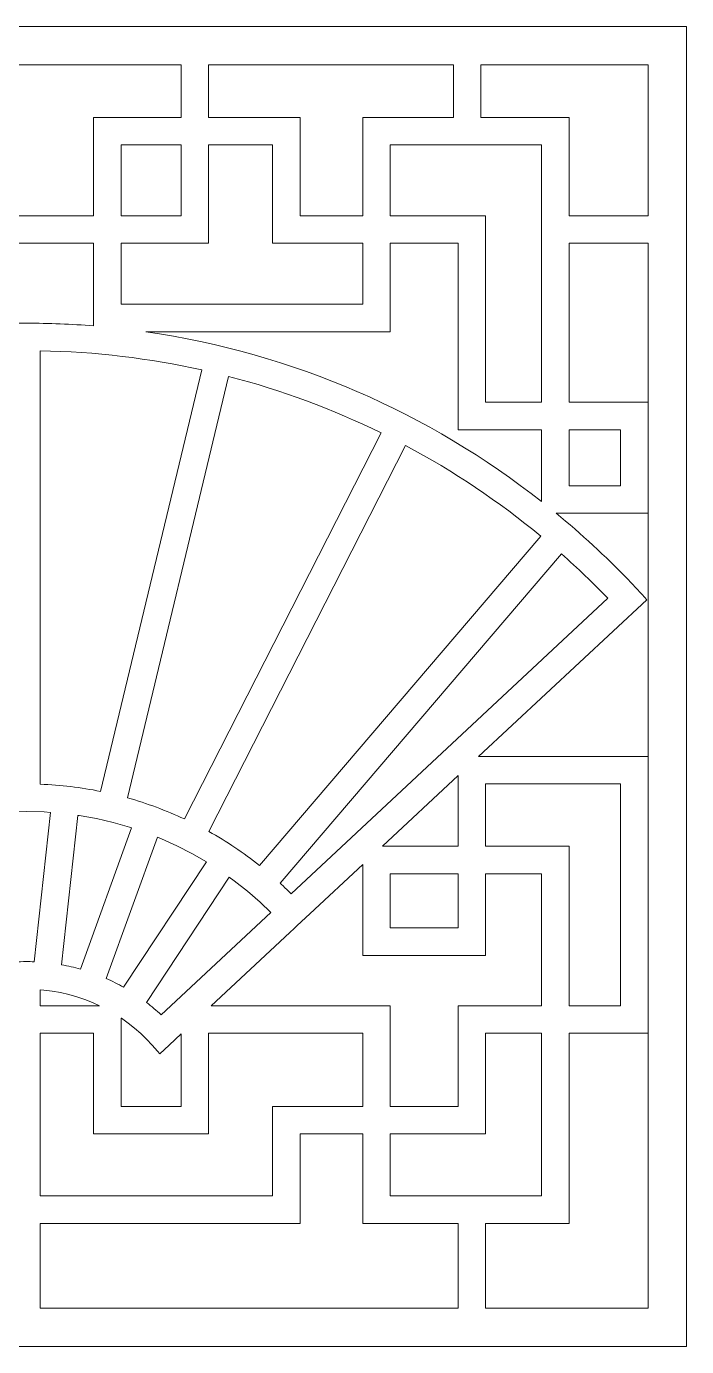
# Model space of a CAD drawing. Header units: centimetres. Extents: x -22 to -10.2, y -2.3 to 9.5.
# Drawn here: x -16.13 to -10.23, y -2.3 to 9.5 of the extents above; entities that cross this region are included whole.
import ezdxf

# ---------------------------------------------------------------- set-up
doc = ezdxf.new("R2010")
doc.units = ezdxf.units.CM
doc.header["$MEASUREMENT"] = 0
doc.layers.add('layer 1', color=7, linetype='Continuous')

msp = doc.modelspace()

# ---------------------------------------------------------------- linework, layer by layer
at = {"layer": 'layer 1', "color": 250, "lineweight": 9}
msp.add_open_spline([(-22.03, 9.5), (-22.03, 9.5), (-10.22626, 9.5), (-10.22626, 9.5), (-10.22626, 9.5), (-10.22626, 9.5), (-10.22626, -2.30372), (-10.22626, -2.30372), (-10.22626, -2.30372), (-10.22626, -2.30372), (-22.03, -2.30372), (-22.03, -2.30372), (-22.03, -2.30372), (-22.03, -2.30372), (-22.03, 9.5), (-22.03, 9.5)], degree=3, knots=[0, 0, 0, 0, 0.2, 0.2, 0.2, 0.2, 0.4, 0.4, 0.4, 0.4, 0.6, 0.6, 0.6, 0.6, 1, 1, 1, 1], dxfattribs=at)
at = {"layer": 'layer 1', "color": 7, "lineweight": 9}
for points, knots in [([(-17.51101, 9.15573), (-17.51101, 9.15573), (-14.74525, 9.15573), (-14.74525, 9.15573), (-14.74525, 9.15573), (-14.74525, 9.15573), (-14.74525, 8.68618), (-14.74525, 8.68618), (-14.74525, 8.68618), (-14.74525, 8.68618), (-15.52779, 8.68618), (-15.52779, 8.68618), (-15.52779, 8.68618), (-15.52779, 8.68618), (-15.52779, 7.80761), (-15.52779, 7.80761), (-15.52779, 7.80761), (-15.92801, 7.80761), (-16.32825, 7.80761), (-16.72849, 7.80761), (-16.72849, 7.80761), (-16.72849, 7.80761), (-16.72849, 8.68618), (-16.72849, 8.68618), (-16.72849, 8.68618), (-16.72849, 8.68618), (-17.51101, 8.68618), (-17.51101, 8.68618), (-17.51101, 8.68618), (-17.51101, 8.68618), (-17.51101, 9.15573), (-17.51101, 9.15573)], [0, 0, 0, 0, 0.11111111, 0.11111111, 0.11111111, 0.11111111, 0.22222222, 0.22222222, 0.22222222, 0.22222222, 0.33333333, 0.33333333, 0.33333333, 0.33333333, 0.44444444, 0.44444444, 0.44444444, 0.44444444, 0.55555556, 0.55555556, 0.55555556, 0.55555556, 0.66666667, 0.66666667, 0.66666667, 0.66666667, 0.77777778, 0.77777778, 0.77777778, 0.77777778, 1, 1, 1, 1]), ([(-14.49934, 9.15573), (-14.49934, 9.15573), (-12.31145, 9.15573), (-12.31145, 9.15573), (-12.31145, 9.15573), (-12.31145, 9.15573), (-12.31145, 8.68618), (-12.31145, 8.68618), (-12.31145, 8.68618), (-12.31145, 8.68618), (-13.12177, 8.68618), (-13.12177, 8.68618), (-13.12177, 8.68618), (-13.12177, 8.68618), (-13.12177, 7.80761), (-13.12177, 7.80761), (-13.12177, 7.80761), (-13.12177, 7.80761), (-13.68208, 7.80761), (-13.68208, 7.80761), (-13.68208, 7.80761), (-13.68208, 8.04135), (-13.68208, 8.45246), (-13.68208, 8.68618), (-13.68208, 8.68618), (-13.68208, 8.68618), (-14.49934, 8.68618), (-14.49934, 8.68618), (-14.49934, 8.68618), (-14.49934, 8.68618), (-14.49934, 9.15573), (-14.49934, 9.15573)], [0, 0, 0, 0, 0.11111111, 0.11111111, 0.11111111, 0.11111111, 0.22222222, 0.22222222, 0.22222222, 0.22222222, 0.33333333, 0.33333333, 0.33333333, 0.33333333, 0.44444444, 0.44444444, 0.44444444, 0.44444444, 0.55555556, 0.55555556, 0.55555556, 0.55555556, 0.66666667, 0.66666667, 0.66666667, 0.66666667, 0.77777778, 0.77777778, 0.77777778, 0.77777778, 1, 1, 1, 1]), ([(-12.06555, 9.15573), (-12.06555, 9.15573), (-10.57054, 9.15573), (-10.57054, 9.15573), (-10.57054, 9.15573), (-10.57054, 9.15573), (-10.57054, 7.80761), (-10.57054, 7.80761), (-10.57054, 7.80761), (-10.57054, 7.80761), (-11.27603, 7.80761), (-11.27603, 7.80761), (-11.27603, 7.80761), (-11.27603, 7.80761), (-11.27603, 8.68618), (-11.27603, 8.68618), (-11.27603, 8.68618), (-11.27603, 8.68618), (-12.06555, 8.68618), (-12.06555, 8.68618), (-12.06555, 8.68618), (-12.06555, 8.68618), (-12.06555, 9.15573), (-12.06555, 9.15573)], [0, 0, 0, 0, 0.14285714, 0.14285714, 0.14285714, 0.14285714, 0.28571429, 0.28571429, 0.28571429, 0.28571429, 0.42857143, 0.42857143, 0.42857143, 0.42857143, 0.57142857, 0.57142857, 0.57142857, 0.57142857, 0.71428571, 0.71428571, 0.71428571, 0.71428571, 1, 1, 1, 1]), ([(-15.2819, 7.5617), (-15.2819, 7.5617), (-14.74525, 7.5617), (-14.74525, 7.5617), (-14.74525, 7.5617), (-14.74525, 7.5617), (-14.61676, 7.5617), (-14.61676, 7.5617), (-14.61676, 7.5617), (-14.61676, 7.5617), (-14.49934, 7.5617), (-14.49934, 7.5617), (-14.49934, 7.5617), (-14.49934, 7.5617), (-14.49934, 8.44027), (-14.49934, 8.44027), (-14.49934, 8.44027), (-14.49934, 8.44027), (-13.92798, 8.44027), (-13.92798, 8.44027), (-13.92798, 8.44027), (-13.92798, 8.44027), (-13.92798, 7.5617), (-13.92798, 7.5617), (-13.92798, 7.5617), (-13.65923, 7.5617), (-13.3905, 7.5617), (-13.12177, 7.5617), (-13.12177, 7.5617), (-13.12177, 7.5617), (-13.12177, 7.01616), (-13.12177, 7.01616), (-13.12177, 7.01616), (-13.12177, 7.01616), (-15.2819, 7.01616), (-15.2819, 7.01616), (-15.2819, 7.01616), (-15.2819, 7.01616), (-15.2819, 7.5617), (-15.2819, 7.5617)], [0, 0, 0, 0, 0.09090909, 0.09090909, 0.09090909, 0.09090909, 0.18181818, 0.18181818, 0.18181818, 0.18181818, 0.27272727, 0.27272727, 0.27272727, 0.27272727, 0.36363636, 0.36363636, 0.36363636, 0.36363636, 0.45454545, 0.45454545, 0.45454545, 0.45454545, 0.54545455, 0.54545455, 0.54545455, 0.54545455, 0.63636364, 0.63636364, 0.63636364, 0.63636364, 0.72727273, 0.72727273, 0.72727273, 0.72727273, 0.81818182, 0.81818182, 0.81818182, 0.81818182, 1, 1, 1, 1]), ([(-14.74525, 7.80761), (-14.74525, 7.80761), (-15.2819, 7.80761), (-15.2819, 7.80761), (-15.2819, 7.80761), (-15.2819, 7.80761), (-15.2819, 8.44027), (-15.2819, 8.44027), (-15.2819, 8.44027), (-15.2819, 8.44027), (-14.74525, 8.44027), (-14.74525, 8.44027), (-14.74525, 8.44027), (-14.74525, 8.44027), (-14.74525, 7.80761), (-14.74525, 7.80761)], [0, 0, 0, 0, 0.2, 0.2, 0.2, 0.2, 0.4, 0.4, 0.4, 0.4, 0.6, 0.6, 0.6, 0.6, 1, 1, 1, 1]), ([(-12.87585, 7.80761), (-12.87585, 7.80761), (-12.87585, 8.44027), (-12.87585, 8.44027), (-12.87585, 8.44027), (-12.87585, 8.44027), (-11.52193, 8.44027), (-11.52193, 8.44027), (-11.52193, 8.44027), (-11.52193, 8.44027), (-11.52193, 6.13953), (-11.52193, 6.13953), (-11.52193, 6.13953), (-11.52193, 6.13953), (-12.02322, 6.13953), (-12.02322, 6.13953), (-12.02322, 6.13953), (-12.02322, 6.13953), (-12.02322, 7.80761), (-12.02322, 7.80761), (-12.02322, 7.80761), (-12.30744, 7.80761), (-12.59163, 7.80761), (-12.87585, 7.80761)], [0, 0, 0, 0, 0.14285714, 0.14285714, 0.14285714, 0.14285714, 0.28571429, 0.28571429, 0.28571429, 0.28571429, 0.42857143, 0.42857143, 0.42857143, 0.42857143, 0.57142857, 0.57142857, 0.57142857, 0.57142857, 0.71428571, 0.71428571, 0.71428571, 0.71428571, 1, 1, 1, 1]), ([(-15.52779, 6.82243), (-15.52779, 7.04253), (-15.52779, 7.34162), (-15.52779, 7.5617), (-15.52779, 7.5617), (-15.92801, 7.5617), (-16.32825, 7.5617), (-16.72849, 7.5617), (-16.72849, 7.5617), (-16.72849, 7.34162), (-16.72849, 7.04253), (-16.72849, 6.82243), (-16.72849, 6.82243), (-16.53039, 6.83831), (-16.33019, 6.84647), (-16.12813, 6.84647), (-16.12813, 6.84647), (-15.92609, 6.84647), (-15.72587, 6.83831), (-15.52779, 6.82243)], [0, 0, 0, 0, 0.16666667, 0.16666667, 0.16666667, 0.16666667, 0.33333333, 0.33333333, 0.33333333, 0.33333333, 0.5, 0.5, 0.5, 0.5, 0.66666667, 0.66666667, 0.66666667, 0.66666667, 1, 1, 1, 1]), ([(-11.52193, 5.25145), (-11.52193, 5.25145), (-11.52193, 5.89361), (-11.52193, 5.89361), (-11.52193, 5.89361), (-11.52193, 5.89361), (-12.26911, 5.89361), (-12.26911, 5.89361), (-12.26911, 5.89361), (-12.26911, 6.42332), (-12.26911, 7.03201), (-12.26911, 7.5617), (-12.26911, 7.5617), (-12.26911, 7.5617), (-12.87585, 7.5617), (-12.87585, 7.5617), (-12.87585, 7.5617), (-12.87585, 7.32422), (-12.87585, 7.00773), (-12.87585, 6.77024), (-12.87585, 6.77024), (-12.87585, 6.77024), (-15.06084, 6.77024), (-15.06084, 6.77024), (-15.06084, 6.77024), (-13.73923, 6.57985), (-12.52753, 6.04139), (-11.52193, 5.25145)], [0, 0, 0, 0, 0.125, 0.125, 0.125, 0.125, 0.25, 0.25, 0.25, 0.25, 0.375, 0.375, 0.375, 0.375, 0.5, 0.5, 0.5, 0.5, 0.625, 0.625, 0.625, 0.625, 0.75, 0.75, 0.75, 0.75, 1, 1, 1, 1]), ([(-10.57054, 7.5617), (-10.57054, 7.5617), (-10.57054, 6.13953), (-10.57054, 6.13953), (-10.57054, 6.13953), (-10.80571, 6.13953), (-11.04088, 6.13953), (-11.27603, 6.13953), (-11.27603, 6.13953), (-11.27603, 6.13953), (-11.27603, 7.5617), (-11.27603, 7.5617), (-11.27603, 7.5617), (-11.27603, 7.5617), (-10.57054, 7.5617), (-10.57054, 7.5617)], [0, 0, 0, 0, 0.2, 0.2, 0.2, 0.2, 0.4, 0.4, 0.4, 0.4, 0.6, 0.6, 0.6, 0.6, 1, 1, 1, 1]), ([(-15.46486, 2.66013), (-15.46486, 2.66013), (-14.56013, 6.42871), (-14.56013, 6.42871), (-14.56013, 6.42871), (-15.0267, 6.53259), (-15.51, 6.59107), (-16.00516, 6.59939), (-16.00516, 6.59939), (-16.00516, 6.59939), (-16.00516, 2.72393), (-16.00516, 2.72393), (-16.00516, 2.72393), (-15.82098, 2.71722), (-15.64047, 2.69559), (-15.46486, 2.66013)], [0, 0, 0, 0, 0.2, 0.2, 0.2, 0.2, 0.4, 0.4, 0.4, 0.4, 0.6, 0.6, 0.6, 0.6, 1, 1, 1, 1]), ([(-14.71576, 2.41354), (-14.71576, 2.41354), (-12.95705, 5.86523), (-12.95705, 5.86523), (-12.95705, 5.86523), (-13.38941, 6.07759), (-13.8459, 6.24798), (-14.32107, 6.37105), (-14.32107, 6.37105), (-14.32107, 6.37105), (-15.22578, 2.60261), (-15.22578, 2.60261), (-15.22578, 2.60261), (-15.04957, 2.55323), (-14.87911, 2.48981), (-14.71576, 2.41354)], [0, 0, 0, 0, 0.2, 0.2, 0.2, 0.2, 0.4, 0.4, 0.4, 0.4, 0.6, 0.6, 0.6, 0.6, 1, 1, 1, 1]), ([(-10.57054, 5.1478), (-10.57054, 5.1478), (-10.57054, 6.13953), (-10.57054, 6.13953), (-10.57054, 6.13953), (-10.57054, 6.13953), (-10.57054, 5.1478), (-10.57054, 5.1478)], [0, 0, 0, 0, 0.33333333, 0.33333333, 0.33333333, 0.33333333, 1, 1, 1, 1]), ([(-10.81646, 5.89361), (-10.81646, 5.89361), (-10.81646, 5.39372), (-10.81646, 5.39372), (-10.81646, 5.39372), (-10.81646, 5.39372), (-11.27603, 5.39372), (-11.27603, 5.39372), (-11.27603, 5.39372), (-11.27603, 5.39372), (-11.27603, 5.89361), (-11.27603, 5.89361), (-11.27603, 5.89361), (-11.27603, 5.89361), (-10.81646, 5.89361), (-10.81646, 5.89361)], [0, 0, 0, 0, 0.2, 0.2, 0.2, 0.2, 0.4, 0.4, 0.4, 0.4, 0.6, 0.6, 0.6, 0.6, 1, 1, 1, 1]), ([(-14.04551, 1.99855), (-14.04551, 1.99855), (-11.53071, 4.94297), (-11.53071, 4.94297), (-11.53071, 4.94297), (-11.90381, 5.25147), (-12.30816, 5.52336), (-12.73822, 5.75306), (-12.73822, 5.75306), (-12.73822, 5.75306), (-14.49691, 2.30137), (-14.49691, 2.30137), (-14.49691, 2.30137), (-14.33811, 2.2125), (-14.18717, 2.11114), (-14.04551, 1.99855)], [0, 0, 0, 0, 0.2, 0.2, 0.2, 0.2, 0.4, 0.4, 0.4, 0.4, 0.6, 0.6, 0.6, 0.6, 1, 1, 1, 1]), ([(-10.57054, 5.1478), (-10.57054, 5.1478), (-10.57054, 2.9728), (-10.57054, 2.9728), (-10.57054, 2.9728), (-11.07542, 2.9728), (-11.58027, 2.9728), (-12.08516, 2.9728), (-12.08516, 2.9728), (-12.08516, 2.9728), (-10.58209, 4.37441), (-10.58209, 4.37441), (-10.58209, 4.37441), (-10.63707, 4.43526), (-10.69308, 4.4951), (-10.74998, 4.55411), (-10.74998, 4.55411), (-10.95253, 4.7642), (-11.16732, 4.9624), (-11.39298, 5.1478), (-11.39298, 5.1478), (-11.11882, 5.1478), (-10.8447, 5.1478), (-10.57054, 5.1478)], [0, 0, 0, 0, 0.14285714, 0.14285714, 0.14285714, 0.14285714, 0.28571429, 0.28571429, 0.28571429, 0.28571429, 0.42857143, 0.42857143, 0.42857143, 0.42857143, 0.57142857, 0.57142857, 0.57142857, 0.57142857, 0.71428571, 0.71428571, 0.71428571, 0.71428571, 1, 1, 1, 1]), ([(-13.76159, 1.74572), (-13.76159, 1.74572), (-10.92974, 4.3865), (-10.92974, 4.3865), (-10.92974, 4.3865), (-11.06249, 4.52405), (-11.20074, 4.65629), (-11.34391, 4.78306), (-11.34391, 4.78306), (-11.34391, 4.78306), (-13.85867, 1.83867), (-13.85867, 1.83867), (-13.85867, 1.83867), (-13.83924, 1.82078), (-13.75395, 1.73805), (-13.76159, 1.74572)], [0, 0, 0, 0, 0.2, 0.2, 0.2, 0.2, 0.4, 0.4, 0.4, 0.4, 0.6, 0.6, 0.6, 0.6, 1, 1, 1, 1]), ([(-10.57054, 0.49816), (-10.57054, 0.49816), (-10.57054, 2.9728), (-10.57054, 2.9728), (-10.57054, 2.9728), (-10.57054, 2.9728), (-10.57054, 0.49816), (-10.57054, 0.49816)], [0, 0, 0, 0, 0.33333333, 0.33333333, 0.33333333, 0.33333333, 1, 1, 1, 1]), ([(-12.94578, 2.17022), (-12.72022, 2.17022), (-12.49468, 2.17022), (-12.26911, 2.17022), (-12.26911, 2.17022), (-12.26911, 2.17022), (-12.26911, 2.80125), (-12.26911, 2.80125), (-12.26911, 2.80125), (-12.26911, 2.80125), (-12.94578, 2.17022), (-12.94578, 2.17022)], [0, 0, 0, 0, 0.25, 0.25, 0.25, 0.25, 0.5, 0.5, 0.5, 0.5, 1, 1, 1, 1]), ([(-11.27603, 2.17022), (-11.27603, 2.17022), (-12.02324, 2.17022), (-12.02324, 2.17022), (-12.02324, 2.17022), (-12.02324, 2.17022), (-12.02324, 2.72688), (-12.02324, 2.72688), (-12.02324, 2.72688), (-12.02324, 2.72688), (-10.81646, 2.72688), (-10.81646, 2.72688), (-10.81646, 2.72688), (-10.81646, 2.72688), (-10.81646, 0.74407), (-10.81646, 0.74407), (-10.81646, 0.74407), (-10.81646, 0.74407), (-11.27603, 0.74407), (-11.27603, 0.74407), (-11.27603, 0.74407), (-11.27603, 0.74407), (-11.27603, 2.17022), (-11.27603, 2.17022)], [0, 0, 0, 0, 0.14285714, 0.14285714, 0.14285714, 0.14285714, 0.28571429, 0.28571429, 0.28571429, 0.28571429, 0.42857143, 0.42857143, 0.42857143, 0.42857143, 0.57142857, 0.57142857, 0.57142857, 0.57142857, 0.71428571, 0.71428571, 0.71428571, 0.71428571, 1, 1, 1, 1]), ([(-16.05812, 1.1369), (-16.08139, 1.13782), (-16.10474, 1.13832), (-16.12813, 1.13832), (-16.12813, 1.13832), (-16.16272, 1.13832), (-16.19715, 1.13728), (-16.23145, 1.13525), (-16.23145, 1.13525), (-16.23145, 1.13525), (-16.40307, 2.46737), (-16.40307, 2.46737), (-16.40307, 2.46737), (-16.40307, 2.46737), (-16.28783, 2.47618), (-16.28783, 2.47618), (-16.28783, 2.47618), (-16.28783, 2.47618), (-16.12813, 2.48025), (-16.12813, 2.48025), (-16.12813, 2.48025), (-16.12813, 2.48025), (-15.96843, 2.47618), (-15.96843, 2.47618), (-15.96843, 2.47618), (-15.96843, 2.47618), (-15.91166, 2.47184), (-15.91166, 2.47184), (-15.91166, 2.47184), (-15.91166, 2.47184), (-16.05812, 1.1369), (-16.05812, 1.1369)], [0, 0, 0, 0, 0.11111111, 0.11111111, 0.11111111, 0.11111111, 0.22222222, 0.22222222, 0.22222222, 0.22222222, 0.33333333, 0.33333333, 0.33333333, 0.33333333, 0.44444444, 0.44444444, 0.44444444, 0.44444444, 0.55555556, 0.55555556, 0.55555556, 0.55555556, 0.66666667, 0.66666667, 0.66666667, 0.66666667, 0.77777778, 0.77777778, 0.77777778, 0.77777778, 1, 1, 1, 1]), ([(-15.6449, 1.07055), (-15.70032, 1.0864), (-15.75665, 1.09955), (-15.81368, 1.10992), (-15.81368, 1.10992), (-15.81368, 1.10992), (-15.66716, 2.44577), (-15.66716, 2.44577), (-15.66716, 2.44577), (-15.66716, 2.44577), (-15.6556, 2.44431), (-15.6556, 2.44431), (-15.6556, 2.44431), (-15.6556, 2.44431), (-15.50284, 2.4169), (-15.50284, 2.4169), (-15.50284, 2.4169), (-15.50284, 2.4169), (-15.35273, 2.38211), (-15.35273, 2.38211), (-15.35273, 2.38211), (-15.35273, 2.38211), (-15.20547, 2.34013), (-15.20547, 2.34013), (-15.20547, 2.34013), (-15.20547, 2.34013), (-15.18842, 2.33434), (-15.18842, 2.33434), (-15.18842, 2.33434), (-15.18842, 2.33434), (-15.6449, 1.07055), (-15.6449, 1.07055)], [0, 0, 0, 0, 0.11111111, 0.11111111, 0.11111111, 0.11111111, 0.22222222, 0.22222222, 0.22222222, 0.22222222, 0.33333333, 0.33333333, 0.33333333, 0.33333333, 0.44444444, 0.44444444, 0.44444444, 0.44444444, 0.55555556, 0.55555556, 0.55555556, 0.55555556, 0.66666667, 0.66666667, 0.66666667, 0.66666667, 0.77777778, 0.77777778, 0.77777778, 0.77777778, 1, 1, 1, 1]), ([(-15.25915, 0.90872), (-15.30938, 0.93721), (-15.36097, 0.96321), (-15.41375, 0.98664), (-15.41375, 0.98664), (-15.41375, 0.98664), (-14.95739, 2.25008), (-14.95739, 2.25008), (-14.95739, 2.25008), (-14.95739, 2.25008), (-14.92021, 2.23538), (-14.92021, 2.23538), (-14.92021, 2.23538), (-14.92021, 2.23538), (-14.78258, 2.17298), (-14.78258, 2.17298), (-14.78258, 2.17298), (-14.78258, 2.17298), (-14.64855, 2.10418), (-14.64855, 2.10418), (-14.64855, 2.10418), (-14.64855, 2.10418), (-14.51857, 2.02929), (-14.51857, 2.02929), (-14.51857, 2.02929), (-14.51857, 2.02929), (-15.25915, 0.90872), (-15.25915, 0.90872)], [0, 0, 0, 0, 0.125, 0.125, 0.125, 0.125, 0.25, 0.25, 0.25, 0.25, 0.375, 0.375, 0.375, 0.375, 0.5, 0.5, 0.5, 0.5, 0.625, 0.625, 0.625, 0.625, 0.75, 0.75, 0.75, 0.75, 1, 1, 1, 1]), ([(-14.92347, 0.66227), (-14.96534, 0.70134), (-15.00895, 0.73824), (-15.05411, 0.77289), (-15.05411, 0.77289), (-15.05411, 0.77289), (-14.31415, 1.8926), (-14.31415, 1.8926), (-14.31415, 1.8926), (-14.31415, 1.8926), (-14.27008, 1.86122), (-14.27008, 1.86122), (-14.27008, 1.86122), (-14.27008, 1.86122), (-14.15248, 1.76871), (-14.15248, 1.76871), (-14.15248, 1.76871), (-14.15248, 1.76871), (-14.03947, 1.67078), (-14.03947, 1.67078), (-14.03947, 1.67078), (-14.03947, 1.67078), (-13.94184, 1.57766), (-13.94184, 1.57766), (-13.94184, 1.57766), (-13.94184, 1.57766), (-14.92347, 0.66227), (-14.92347, 0.66227)], [0, 0, 0, 0, 0.125, 0.125, 0.125, 0.125, 0.25, 0.25, 0.25, 0.25, 0.375, 0.375, 0.375, 0.375, 0.5, 0.5, 0.5, 0.5, 0.625, 0.625, 0.625, 0.625, 0.75, 0.75, 0.75, 0.75, 1, 1, 1, 1]), ([(-14.47517, 0.74407), (-13.94205, 0.74407), (-13.40892, 0.74407), (-12.87585, 0.74407), (-12.87585, 0.74407), (-12.87585, 0.74407), (-12.87585, -0.15575), (-12.87585, -0.15575), (-12.87585, -0.15575), (-12.87585, -0.15575), (-12.26911, -0.15575), (-12.26911, -0.15575), (-12.26911, -0.15575), (-12.26911, -0.15575), (-12.26911, 0.74407), (-12.26911, 0.74407), (-12.26911, 0.74407), (-12.02008, 0.74407), (-11.77099, 0.74407), (-11.52193, 0.74407), (-11.52193, 0.74407), (-11.52193, 0.74407), (-11.52193, 1.9243), (-11.52193, 1.9243), (-11.52193, 1.9243), (-11.52193, 1.9243), (-12.02324, 1.9243), (-12.02324, 1.9243), (-12.02324, 1.9243), (-12.02324, 1.9243), (-12.02324, 1.19411), (-12.02324, 1.19411), (-12.02324, 1.19411), (-12.38938, 1.19411), (-12.75558, 1.19411), (-13.12177, 1.19411), (-13.12177, 1.19411), (-13.12177, 1.19411), (-13.12177, 2.00616), (-13.12177, 2.00616), (-13.12177, 2.00616), (-13.12177, 2.00616), (-13.59378, 1.56596), (-13.59378, 1.56596), (-13.59378, 1.56596), (-13.59378, 1.56596), (-13.70711, 1.46032), (-13.70711, 1.46032), (-13.70711, 1.46032), (-13.70711, 1.46032), (-13.73457, 1.43468), (-13.73457, 1.43468), (-13.73457, 1.43468), (-13.73457, 1.43468), (-13.77447, 1.3975), (-13.77447, 1.3975), (-13.77447, 1.3975), (-13.77447, 1.3975), (-14.47517, 0.74407), (-14.47517, 0.74407)], [0, 0, 0, 0, 0.0625, 0.0625, 0.0625, 0.0625, 0.125, 0.125, 0.125, 0.125, 0.1875, 0.1875, 0.1875, 0.1875, 0.25, 0.25, 0.25, 0.25, 0.3125, 0.3125, 0.3125, 0.3125, 0.375, 0.375, 0.375, 0.375, 0.4375, 0.4375, 0.4375, 0.4375, 0.5, 0.5, 0.5, 0.5, 0.5625, 0.5625, 0.5625, 0.5625, 0.625, 0.625, 0.625, 0.625, 0.6875, 0.6875, 0.6875, 0.6875, 0.75, 0.75, 0.75, 0.75, 0.8125, 0.8125, 0.8125, 0.8125, 0.875, 0.875, 0.875, 0.875, 1, 1, 1, 1]), ([(-12.87585, 1.44002), (-12.87585, 1.44002), (-12.87585, 1.9243), (-12.87585, 1.9243), (-12.87585, 1.9243), (-12.87585, 1.9243), (-12.26911, 1.9243), (-12.26911, 1.9243), (-12.26911, 1.9243), (-12.26911, 1.9243), (-12.26911, 1.44002), (-12.26911, 1.44002), (-12.26911, 1.44002), (-12.26911, 1.44002), (-12.87585, 1.44002), (-12.87585, 1.44002)], [0, 0, 0, 0, 0.2, 0.2, 0.2, 0.2, 0.4, 0.4, 0.4, 0.4, 0.6, 0.6, 0.6, 0.6, 1, 1, 1, 1]), ([(-16.00516, 0.88692), (-16.00516, 0.88692), (-16.00516, 0.74407), (-16.00516, 0.74407), (-16.00516, 0.74407), (-15.82826, 0.74407), (-15.6513, 0.74407), (-15.4744, 0.74407), (-15.4744, 0.74407), (-15.4744, 0.74407), (-15.53731, 0.77259), (-15.53731, 0.77259), (-15.53731, 0.77259), (-15.53731, 0.77259), (-15.60628, 0.79986), (-15.60628, 0.79986), (-15.60628, 0.79986), (-15.60628, 0.79986), (-15.6768, 0.82381), (-15.6768, 0.82381), (-15.6768, 0.82381), (-15.6768, 0.82381), (-15.74878, 0.84434), (-15.74878, 0.84434), (-15.74878, 0.84434), (-15.74878, 0.84434), (-15.8222, 0.86135), (-15.8222, 0.86135), (-15.8222, 0.86135), (-15.8222, 0.86135), (-15.89687, 0.87474), (-15.89687, 0.87474), (-15.89687, 0.87474), (-15.89687, 0.87474), (-15.97283, 0.88445), (-15.97283, 0.88445), (-15.97283, 0.88445), (-15.97283, 0.88445), (-16.00516, 0.88692), (-16.00516, 0.88692)], [0, 0, 0, 0, 0.09090909, 0.09090909, 0.09090909, 0.09090909, 0.18181818, 0.18181818, 0.18181818, 0.18181818, 0.27272727, 0.27272727, 0.27272727, 0.27272727, 0.36363636, 0.36363636, 0.36363636, 0.36363636, 0.45454545, 0.45454545, 0.45454545, 0.45454545, 0.54545455, 0.54545455, 0.54545455, 0.54545455, 0.63636364, 0.63636364, 0.63636364, 0.63636364, 0.72727273, 0.72727273, 0.72727273, 0.72727273, 0.81818182, 0.81818182, 0.81818182, 0.81818182, 1, 1, 1, 1]), ([(-15.2819, 0.63395), (-15.2819, 0.63395), (-15.2819, -0.15575), (-15.2819, -0.15575), (-15.2819, -0.15575), (-15.2819, -0.15575), (-14.74525, -0.15575), (-14.74525, -0.15575), (-14.74525, -0.15575), (-14.74525, -0.15575), (-14.74525, 0.49222), (-14.74525, 0.49222), (-14.74525, 0.49222), (-14.74525, 0.49222), (-14.853, 0.39173), (-14.853, 0.39173), (-14.853, 0.39173), (-14.853, 0.39173), (-14.93638, 0.31401), (-14.93638, 0.31401), (-14.93638, 0.31401), (-14.93638, 0.31401), (-14.95472, 0.33737), (-14.95472, 0.33737), (-14.95472, 0.33737), (-14.95472, 0.33737), (-15.00271, 0.3927), (-15.00271, 0.3927), (-15.00271, 0.3927), (-15.00271, 0.3927), (-15.05323, 0.44569), (-15.05323, 0.44569), (-15.05323, 0.44569), (-15.05323, 0.44569), (-15.10621, 0.49621), (-15.10621, 0.49621), (-15.10621, 0.49621), (-15.10621, 0.49621), (-15.16155, 0.54417), (-15.16155, 0.54417), (-15.16155, 0.54417), (-15.16155, 0.54417), (-15.21915, 0.58947), (-15.21915, 0.58947), (-15.21915, 0.58947), (-15.21915, 0.58947), (-15.27889, 0.632), (-15.27889, 0.632), (-15.27889, 0.632), (-15.27889, 0.632), (-15.2819, 0.63395), (-15.2819, 0.63395)], [0, 0, 0, 0, 0.07142857, 0.07142857, 0.07142857, 0.07142857, 0.14285714, 0.14285714, 0.14285714, 0.14285714, 0.21428571, 0.21428571, 0.21428571, 0.21428571, 0.28571429, 0.28571429, 0.28571429, 0.28571429, 0.35714286, 0.35714286, 0.35714286, 0.35714286, 0.42857143, 0.42857143, 0.42857143, 0.42857143, 0.5, 0.5, 0.5, 0.5, 0.57142857, 0.57142857, 0.57142857, 0.57142857, 0.64285714, 0.64285714, 0.64285714, 0.64285714, 0.71428571, 0.71428571, 0.71428571, 0.71428571, 0.78571429, 0.78571429, 0.78571429, 0.78571429, 0.85714286, 0.85714286, 0.85714286, 0.85714286, 1, 1, 1, 1]), ([(-16.00516, 0.49816), (-16.00516, 0.49816), (-16.00516, -0.95722), (-16.00516, -0.95722), (-16.00516, -0.95722), (-15.31278, -0.95722), (-14.62039, -0.95722), (-13.92798, -0.95722), (-13.92798, -0.95722), (-13.92798, -0.95722), (-13.92798, -0.15575), (-13.92798, -0.15575), (-13.92798, -0.15575), (-13.65923, -0.15575), (-13.3905, -0.15575), (-13.12177, -0.15575), (-13.12177, -0.15575), (-13.12177, -0.15575), (-13.12177, 0.49816), (-13.12177, 0.49816), (-13.12177, 0.49816), (-13.12177, 0.49816), (-14.49934, 0.49816), (-14.49934, 0.49816), (-14.49934, 0.49816), (-14.49934, 0.49816), (-14.49934, -0.40166), (-14.49934, -0.40166), (-14.49934, -0.40166), (-14.84214, -0.40166), (-15.18497, -0.40166), (-15.52779, -0.40166), (-15.52779, -0.40166), (-15.52779, -0.40166), (-15.52779, 0.49816), (-15.52779, 0.49816), (-15.52779, 0.49816), (-15.68693, 0.49816), (-15.84603, 0.49816), (-16.00516, 0.49816)], [0, 0, 0, 0, 0.09090909, 0.09090909, 0.09090909, 0.09090909, 0.18181818, 0.18181818, 0.18181818, 0.18181818, 0.27272727, 0.27272727, 0.27272727, 0.27272727, 0.36363636, 0.36363636, 0.36363636, 0.36363636, 0.45454545, 0.45454545, 0.45454545, 0.45454545, 0.54545455, 0.54545455, 0.54545455, 0.54545455, 0.63636364, 0.63636364, 0.63636364, 0.63636364, 0.72727273, 0.72727273, 0.72727273, 0.72727273, 0.81818182, 0.81818182, 0.81818182, 0.81818182, 1, 1, 1, 1]), ([(-12.02324, -0.40166), (-12.02324, -0.40166), (-12.02324, 0.49816), (-12.02324, 0.49816), (-12.02324, 0.49816), (-12.02324, 0.49816), (-11.52193, 0.49816), (-11.52193, 0.49816), (-11.52193, 0.49816), (-11.52193, 0.49816), (-11.52193, -0.95722), (-11.52193, -0.95722), (-11.52193, -0.95722), (-11.52193, -0.95722), (-12.87585, -0.95722), (-12.87585, -0.95722), (-12.87585, -0.95722), (-12.87585, -0.95722), (-12.87585, -0.40166), (-12.87585, -0.40166), (-12.87585, -0.40166), (-12.59163, -0.40166), (-12.30741, -0.40166), (-12.02324, -0.40166)], [0, 0, 0, 0, 0.14285714, 0.14285714, 0.14285714, 0.14285714, 0.28571429, 0.28571429, 0.28571429, 0.28571429, 0.42857143, 0.42857143, 0.42857143, 0.42857143, 0.57142857, 0.57142857, 0.57142857, 0.57142857, 0.71428571, 0.71428571, 0.71428571, 0.71428571, 1, 1, 1, 1]), ([(-10.57054, 0.49816), (-10.57054, 0.49816), (-10.57054, -1.95945), (-10.57054, -1.95945), (-10.57054, -1.95945), (-10.57054, -1.95945), (-12.02324, -1.95945), (-12.02324, -1.95945), (-12.02324, -1.95945), (-12.02324, -1.95945), (-12.02324, -1.20312), (-12.02324, -1.20312), (-12.02324, -1.20312), (-11.77415, -1.20312), (-11.5251, -1.20312), (-11.27603, -1.20312), (-11.27603, -1.20312), (-11.27603, -1.20312), (-11.27603, 0.49816), (-11.27603, 0.49816), (-11.27603, 0.49816), (-11.04088, 0.49816), (-10.80571, 0.49816), (-10.57054, 0.49816)], [0, 0, 0, 0, 0.14285714, 0.14285714, 0.14285714, 0.14285714, 0.28571429, 0.28571429, 0.28571429, 0.28571429, 0.42857143, 0.42857143, 0.42857143, 0.42857143, 0.57142857, 0.57142857, 0.57142857, 0.57142857, 0.71428571, 0.71428571, 0.71428571, 0.71428571, 1, 1, 1, 1]), ([(-12.26911, -1.95945), (-12.26911, -1.95945), (-16.00516, -1.95945), (-16.00516, -1.95945), (-16.00516, -1.95945), (-16.00516, -1.95945), (-16.00516, -1.20312), (-16.00516, -1.20312), (-16.00516, -1.20312), (-15.2308, -1.20312), (-14.45644, -1.20312), (-13.68208, -1.20312), (-13.68208, -1.20312), (-13.68208, -1.20312), (-13.68208, -0.40166), (-13.68208, -0.40166), (-13.68208, -0.40166), (-13.68208, -0.40166), (-13.12177, -0.40166), (-13.12177, -0.40166), (-13.12177, -0.40166), (-13.12177, -0.40166), (-13.12177, -1.20312), (-13.12177, -1.20312), (-13.12177, -1.20312), (-12.83756, -1.20312), (-12.55331, -1.20312), (-12.26911, -1.20312), (-12.26911, -1.20312), (-12.26911, -1.20312), (-12.26911, -1.95945), (-12.26911, -1.95945)], [0, 0, 0, 0, 0.11111111, 0.11111111, 0.11111111, 0.11111111, 0.22222222, 0.22222222, 0.22222222, 0.22222222, 0.33333333, 0.33333333, 0.33333333, 0.33333333, 0.44444444, 0.44444444, 0.44444444, 0.44444444, 0.55555556, 0.55555556, 0.55555556, 0.55555556, 0.66666667, 0.66666667, 0.66666667, 0.66666667, 0.77777778, 0.77777778, 0.77777778, 0.77777778, 1, 1, 1, 1])]:
    msp.add_open_spline(points, degree=3, knots=knots, dxfattribs=at)

doc.saveas('drawing.dxf')
